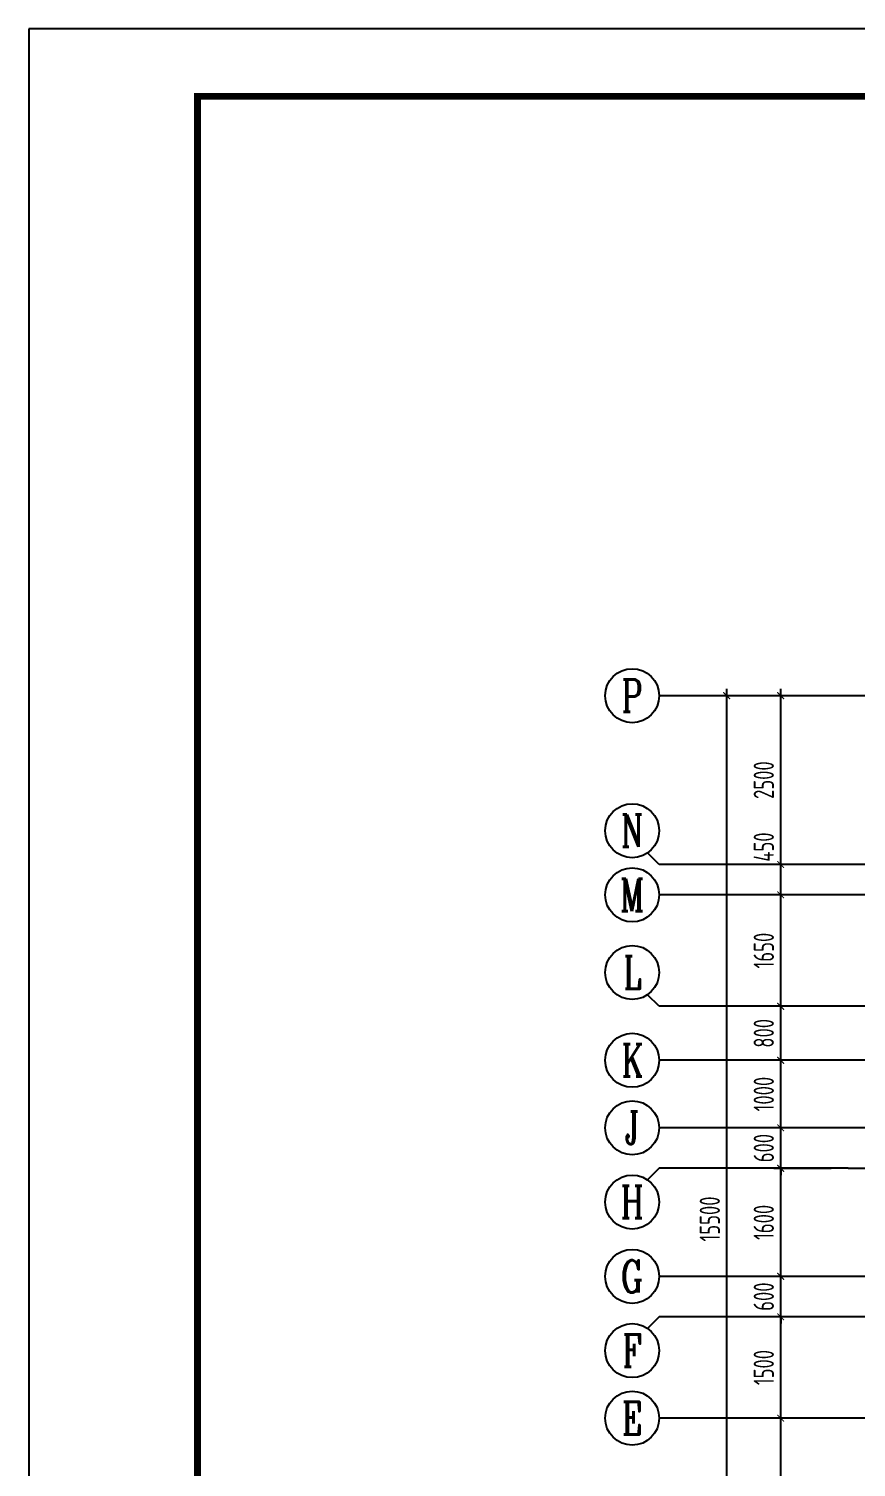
# Model space of a CAD drawing. Extents: x -655480 to 203344, y -294099 to 287156.
# Drawn here: x -206460 to -194199, y 204878 to 226182 of the extents above; entities that cross this region are included whole.
import ezdxf
from ezdxf.enums import TextEntityAlignment as Align

# ---------------------------------------------------------------- set-up
doc = ezdxf.new("R2010")
doc.units = 0
doc.header["$LTSCALE"] = 1000
doc.linetypes.add('DOTE', pattern=[2.42, 2, -0.2, 0.02, -0.2])
doc.layers.get('0').update_dxf_attribs({"linetype": 'CONTINUOUS'})
doc.layers.get('DEFPOINTS').update_dxf_attribs({"linetype": 'CONTINUOUS'})
for name, color, linetype in [('-TK', 7, 'CONTINUOUS'), ('A-AXIS', 1, 'CONTINUOUS'), ('A-DOTE', 10, 'DOTE'), ('AXIS_NUM', 7, 'CONTINUOUS'), ('S-Y一般标注', 3, 'CONTINUOUS')]:
    doc.layers.add(name, color=color, linetype=linetype)
doc.styles.add('TSSD_Axis', font='complex.shx', dxfattribs={"width": 0.7, "bigfont": 'hztxt.shx'})
doc.styles.add('TSSD_DIMENSION', font='Tssdeng.shx', dxfattribs={"width": 0.7, "bigfont": 'tssdchn.shx'})
doc.dimstyles.new('TSSD_100_100', dxfattribs={"dimtxt": 300, "dimasz": 100, "dimexe": 100, "dimexo": 250, "dimgap": 100, "dimtad": 1, "dimdec": 0, "dimzin": 0, "dimdsep": 46, "dimtxsty": 'TSSD_DIMENSION', "dimblk": 'ARCHTICK', "dimcen": 0, "dimdle": 100, "dimclrt": 7, "dimadec": 0, "dimazin": 0, "dimtfac": 1, "dimtdec": 0, "dimtix": 1, "dimtmove": 2, "dimatfit": 3, "dimldrblk": 'ARCHTICK', "dimfxl": 1, "dimtolj": 1, "dimtzin": 0, "dimarcsym": 0})

# ---------------------------------------------------------------- blocks, each defined once
blk = doc.blocks.new('ts_axno')
at = {"color": 0, "linetype": 'ByBlock', "lineweight": -2}
blk.add_circle((0, 0), 0.5, dxfattribs=at)
at = {"color": 0, "linetype": 'ByBlock', "lineweight": -2, "style": 'TSSD_Axis', "width": 0.7}
blk.add_attdef('A', text='', height=0.6, dxfattribs=at).set_placement((0, 0), align=Align.MIDDLE_CENTER)
blk = doc.blocks.new('_ArchTick')
at = {"color": 0, "linetype": 'ByBlock', "const_width": 0.15}
blk.add_lwpolyline([(-0.5, -0.5), (0.5, 0.5)], dxfattribs=at)
blk = doc.blocks.new('*D496')
at = {"layer": 'DEFPOINTS', "color": 0, "transparency": 16777216}
for p in [(-198891, 274913), (-197891, 274913), (-197891, 273413)]:
    blk.add_point(p, dxfattribs=at)
at = {"layer": 'S-Y一般标注', "color": 0, "lineweight": -2, "transparency": 16777216}
for p, q in [((-198141, 274913), (-198991, 274913)), ((-198891, 273313), (-198891, 275013)), ((-198141, 273413), (-198991, 273413))]:
    blk.add_line(p, q, dxfattribs=at)
at = {"layer": 'S-Y一般标注', "color": 0, "lineweight": -2, "transparency": 16777216, "xscale": 100, "yscale": 100, "zscale": 100}
for p, rotation in [((-198891, 274913), 90), ((-198891, 273413), 270)]:
    blk.add_blockref('_ArchTick', p, dxfattribs=dict(at, rotation=rotation))
at = {"layer": 'S-Y一般标注', "color": 7, "transparency": 16777216, "insert": (-199141, 274163), "char_height": 300, "attachment_point": 5, "rotation": 90, "style": 'TSSD_DIMENSION'}
blk.add_mtext('\\A1;1500', dxfattribs=at)
blk = doc.blocks.new('*D497')
at = {"layer": 'DEFPOINTS', "color": 0, "transparency": 16777216}
for p in [(-198891, 275513), (-197891, 275513), (-197891, 274913)]:
    blk.add_point(p, dxfattribs=at)
at = {"layer": 'S-Y一般标注', "color": 0, "lineweight": -2, "transparency": 16777216}
for p, q in [((-198141, 275513), (-198991, 275513)), ((-198891, 275513), (-198891, 275613)), ((-198891, 274913), (-198891, 275513)), ((-198141, 274913), (-198991, 274913)), ((-198891, 274913), (-198891, 274813))]:
    blk.add_line(p, q, dxfattribs=at)
at = {"layer": 'S-Y一般标注', "color": 0, "lineweight": -2, "transparency": 16777216, "xscale": 100, "yscale": 100, "zscale": 100}
for p, rotation in [((-198891, 275513), 270), ((-198891, 274913), 90)]:
    blk.add_blockref('_ArchTick', p, dxfattribs=dict(at, rotation=rotation))
at = {"layer": 'S-Y一般标注', "color": 7, "transparency": 16777216, "insert": (-199141, 275213), "char_height": 300, "attachment_point": 5, "rotation": 90, "style": 'TSSD_DIMENSION'}
blk.add_mtext('\\A1;600', dxfattribs=at)
blk = doc.blocks.new('*D498')
at = {"layer": 'DEFPOINTS', "color": 0, "transparency": 16777216}
for p in [(-198891, 277113), (-197891, 277113), (-197891, 275513)]:
    blk.add_point(p, dxfattribs=at)
at = {"layer": 'S-Y一般标注', "color": 0, "lineweight": -2, "transparency": 16777216}
for p, q in [((-198891, 275413), (-198891, 277213)), ((-198141, 277113), (-198991, 277113)), ((-198141, 275513), (-198991, 275513))]:
    blk.add_line(p, q, dxfattribs=at)
at = {"layer": 'S-Y一般标注', "color": 0, "lineweight": -2, "transparency": 16777216, "xscale": 100, "yscale": 100, "zscale": 100}
for p, rotation in [((-198891, 277113), 90), ((-198891, 275513), 270)]:
    blk.add_blockref('_ArchTick', p, dxfattribs=dict(at, rotation=rotation))
at = {"layer": 'S-Y一般标注', "color": 7, "transparency": 16777216, "insert": (-199141, 276313), "char_height": 300, "attachment_point": 5, "rotation": 90, "style": 'TSSD_DIMENSION'}
blk.add_mtext('\\A1;1600', dxfattribs=at)
blk = doc.blocks.new('*D499')
at = {"layer": 'DEFPOINTS', "color": 0, "transparency": 16777216}
for p in [(-198891, 277713), (-197891, 277713), (-197891, 277113)]:
    blk.add_point(p, dxfattribs=at)
at = {"layer": 'S-Y一般标注', "color": 0, "lineweight": -2, "transparency": 16777216}
for p, q in [((-198891, 277713), (-198891, 277813)), ((-198141, 277713), (-198991, 277713)), ((-198891, 277113), (-198891, 277713)), ((-198141, 277113), (-198991, 277113)), ((-198891, 277113), (-198891, 277013))]:
    blk.add_line(p, q, dxfattribs=at)
at = {"layer": 'S-Y一般标注', "color": 0, "lineweight": -2, "transparency": 16777216, "xscale": 100, "yscale": 100, "zscale": 100}
for p, rotation in [((-198891, 277713), 270), ((-198891, 277113), 90)]:
    blk.add_blockref('_ArchTick', p, dxfattribs=dict(at, rotation=rotation))
at = {"layer": 'S-Y一般标注', "color": 7, "transparency": 16777216, "insert": (-199141, 277413), "char_height": 300, "attachment_point": 5, "rotation": 90, "style": 'TSSD_DIMENSION'}
blk.add_mtext('\\A1;600', dxfattribs=at)
blk = doc.blocks.new('*D500')
at = {"layer": 'DEFPOINTS', "color": 0, "transparency": 16777216}
for p in [(-198891, 278713), (-197891, 278713), (-197891, 277713)]:
    blk.add_point(p, dxfattribs=at)
at = {"layer": 'S-Y一般标注', "color": 0, "lineweight": -2, "transparency": 16777216}
for p, q in [((-198141, 278713), (-198991, 278713)), ((-198891, 277613), (-198891, 278813)), ((-198141, 277713), (-198991, 277713))]:
    blk.add_line(p, q, dxfattribs=at)
at = {"layer": 'S-Y一般标注', "color": 0, "lineweight": -2, "transparency": 16777216, "xscale": 100, "yscale": 100, "zscale": 100}
for p, rotation in [((-198891, 278713), 90), ((-198891, 277713), 270)]:
    blk.add_blockref('_ArchTick', p, dxfattribs=dict(at, rotation=rotation))
at = {"layer": 'S-Y一般标注', "color": 7, "transparency": 16777216, "insert": (-199141, 278213), "char_height": 300, "attachment_point": 5, "rotation": 90, "style": 'TSSD_DIMENSION'}
blk.add_mtext('\\A1;1000', dxfattribs=at)
blk = doc.blocks.new('*D501')
at = {"layer": 'DEFPOINTS', "color": 0, "transparency": 16777216}
for p in [(-199691, 284113), (-197891, 284113), (-197891, 268613)]:
    blk.add_point(p, dxfattribs=at)
at = {"layer": 'S-Y一般标注', "color": 0, "lineweight": -2, "transparency": 16777216}
for p, q in [((-199691, 268513), (-199691, 284213)), ((-198141, 284113), (-199791, 284113)), ((-198141, 268613), (-199791, 268613))]:
    blk.add_line(p, q, dxfattribs=at)
at = {"layer": 'S-Y一般标注', "color": 0, "lineweight": -2, "transparency": 16777216, "xscale": 100, "yscale": 100, "zscale": 100}
for p, rotation in [((-199691, 284113), 90), ((-199691, 268613), 270)]:
    blk.add_blockref('_ArchTick', p, dxfattribs=dict(at, rotation=rotation))
at = {"layer": 'S-Y一般标注', "color": 7, "transparency": 16777216, "insert": (-199941, 276363), "char_height": 300, "attachment_point": 5, "rotation": 90, "style": 'TSSD_DIMENSION'}
blk.add_mtext('\\A1;15500', dxfattribs=at)
blk = doc.blocks.new('*D502')
at = {"layer": 'DEFPOINTS', "color": 0, "transparency": 16777216}
for p in [(-198891, 279513), (-197891, 279513), (-197891, 278713)]:
    blk.add_point(p, dxfattribs=at)
at = {"layer": 'S-Y一般标注', "color": 0, "lineweight": -2, "transparency": 16777216}
for p, q in [((-198141, 279513), (-198991, 279513)), ((-198891, 278613), (-198891, 279613)), ((-198141, 278713), (-198991, 278713))]:
    blk.add_line(p, q, dxfattribs=at)
at = {"layer": 'S-Y一般标注', "color": 0, "lineweight": -2, "transparency": 16777216, "xscale": 100, "yscale": 100, "zscale": 100}
for p, rotation in [((-198891, 279513), 90), ((-198891, 278713), 270)]:
    blk.add_blockref('_ArchTick', p, dxfattribs=dict(at, rotation=rotation))
at = {"layer": 'S-Y一般标注', "color": 7, "transparency": 16777216, "insert": (-199141, 279113), "char_height": 300, "attachment_point": 5, "rotation": 90, "style": 'TSSD_DIMENSION'}
blk.add_mtext('\\A1;800', dxfattribs=at)
blk = doc.blocks.new('*D503')
at = {"layer": 'DEFPOINTS', "color": 0, "transparency": 16777216}
for p in [(-198891, 281613), (-197891, 281613), (-197891, 281163)]:
    blk.add_point(p, dxfattribs=at)
at = {"layer": 'S-Y一般标注', "color": 0, "lineweight": -2, "transparency": 16777216}
for p, q in [((-198891, 281063), (-198891, 281713)), ((-198141, 281613), (-198991, 281613)), ((-198141, 281163), (-198991, 281163))]:
    blk.add_line(p, q, dxfattribs=at)
at = {"layer": 'S-Y一般标注', "color": 0, "lineweight": -2, "transparency": 16777216, "xscale": 100, "yscale": 100, "zscale": 100}
for p, rotation in [((-198891, 281613), 90), ((-198891, 281163), 270)]:
    blk.add_blockref('_ArchTick', p, dxfattribs=dict(at, rotation=rotation))
at = {"layer": 'S-Y一般标注', "color": 7, "transparency": 16777216, "insert": (-199141, 281871), "char_height": 300, "attachment_point": 5, "rotation": 90, "style": 'TSSD_DIMENSION'}
blk.add_mtext('\\A1;450', dxfattribs=at)
blk = doc.blocks.new('*D504')
at = {"layer": 'DEFPOINTS', "color": 0, "transparency": 16777216}
for p in [(-198891, 284113), (-197891, 284113), (-197891, 281613)]:
    blk.add_point(p, dxfattribs=at)
at = {"layer": 'S-Y一般标注', "color": 0, "lineweight": -2, "transparency": 16777216}
for p, q in [((-198891, 281513), (-198891, 284213)), ((-198141, 284113), (-198991, 284113)), ((-198141, 281613), (-198991, 281613))]:
    blk.add_line(p, q, dxfattribs=at)
at = {"layer": 'S-Y一般标注', "color": 0, "lineweight": -2, "transparency": 16777216, "xscale": 100, "yscale": 100, "zscale": 100}
for p, rotation in [((-198891, 284113), 90), ((-198891, 281613), 270)]:
    blk.add_blockref('_ArchTick', p, dxfattribs=dict(at, rotation=rotation))
at = {"layer": 'S-Y一般标注', "color": 7, "transparency": 16777216, "insert": (-199141, 282863), "char_height": 300, "attachment_point": 5, "rotation": 90, "style": 'TSSD_DIMENSION'}
blk.add_mtext('\\A1;2500', dxfattribs=at)
blk = doc.blocks.new('*D506')
at = {"layer": 'DEFPOINTS', "color": 0, "transparency": 16777216}
for p in [(-198891, 273413), (-197891, 273413), (-197891, 270413)]:
    blk.add_point(p, dxfattribs=at)
at = {"layer": 'S-Y一般标注', "color": 0, "lineweight": -2, "transparency": 16777216}
for p, q in [((-198141, 273413), (-198991, 273413)), ((-198891, 270313), (-198891, 273513)), ((-198141, 270413), (-198991, 270413))]:
    blk.add_line(p, q, dxfattribs=at)
at = {"layer": 'S-Y一般标注', "color": 0, "lineweight": -2, "transparency": 16777216, "xscale": 100, "yscale": 100, "zscale": 100}
for p, rotation in [((-198891, 273413), 90), ((-198891, 270413), 270)]:
    blk.add_blockref('_ArchTick', p, dxfattribs=dict(at, rotation=rotation))
at = {"layer": 'S-Y一般标注', "color": 7, "transparency": 16777216, "insert": (-199141, 271913), "char_height": 300, "attachment_point": 5, "rotation": 90, "style": 'TSSD_DIMENSION'}
blk.add_mtext('\\A1;3000', dxfattribs=at)
blk = doc.blocks.new('*D541')
at = {"layer": 'DEFPOINTS', "color": 0, "transparency": 16777216}
for p in [(-198891, 281163), (-197891, 281163), (-197891, 279513)]:
    blk.add_point(p, dxfattribs=at)
at = {"layer": 'S-Y一般标注', "color": 0, "lineweight": -2, "transparency": 16777216}
for p, q in [((-198891, 279413), (-198891, 281263)), ((-198141, 281163), (-198991, 281163)), ((-198141, 279513), (-198991, 279513))]:
    blk.add_line(p, q, dxfattribs=at)
at = {"layer": 'S-Y一般标注', "color": 0, "lineweight": -2, "transparency": 16777216, "xscale": 100, "yscale": 100, "zscale": 100}
for p, rotation in [((-198891, 281163), 90), ((-198891, 279513), 270)]:
    blk.add_blockref('_ArchTick', p, dxfattribs=dict(at, rotation=rotation))
at = {"layer": 'S-Y一般标注', "color": 7, "transparency": 16777216, "insert": (-199141, 280338), "char_height": 300, "attachment_point": 5, "rotation": 90, "style": 'TSSD_DIMENSION'}
blk.add_mtext('\\A1;1650', dxfattribs=at)
blk = doc.blocks.new('A1')
blk.add_lwpolyline([(0, 59400), (0, 0), (84100, 0), (84100, 59400)], close=True)
at = {"const_width": 100}
blk.add_lwpolyline([(2500, 58400), (2500, 1000), (83100, 1000), (83100, 58400)], close=True, dxfattribs=at)
blk = doc.blocks.new('20210827.00163710')
at = {"layer": 'A-AXIS'}
for p, q in [((-253172, -271230.2), (-255972, -271230.2)), ((-255972, -273730.2), (-256143.6, -273558.6)), ((-253172, -273730.2), (-255972, -273730.2)), ((-253172, -274180.2), (-255972, -274180.2)), ((-255972, -275830.2), (-256143.6, -275658.6)), ((-253172, -275830.2), (-255972, -275830.2)), ((-253172, -276630.2), (-255972, -276630.2)), ((-253172, -277630.2), (-255972, -277630.2)), ((-255972, -278229.9), (-256143.6, -278401.6)), ((-253172, -278229.9), (-255972, -278229.9)), ((-253172, -279830.2), (-255972, -279830.2)), ((-255972, -280430.2), (-256143.6, -280601.8)), ((-253172, -280430.2), (-255972, -280430.2)), ((-253172, -281930.2), (-255972, -281930.2))]:
    blk.add_line(p, q, dxfattribs=at)
at = {"layer": 'A-DOTE'}
for p, q in [((-197172, -271230.2), (-253172, -271230.2)), ((-197172, -273730.2), (-253172, -273730.2)), ((-197172, -274180.2), (-253172, -274180.2)), ((-197172, -275830.2), (-253172, -275830.2)), ((-197172, -276630.2), (-253172, -276630.2)), ((-197172, -277630.2), (-253172, -277630.2)), ((-253172, -278229.9), (-197172, -278229.9)), ((-197172, -279830.2), (-253172, -279830.2)), ((-197172, -280430.2), (-253172, -280430.2)), ((-197172, -281930.2), (-253172, -281930.2))]:
    blk.add_line(p, q, dxfattribs=at)
at = {"layer": 'A-AXIS'}
ref = blk.add_blockref('ts_axno', (-256372, -271230.2), dxfattribs=dict(at, xscale=800, yscale=800, zscale=800))
ref.add_attrib('G', 'P', dxfattribs={"layer": 'AXIS_NUM', "height": 480, "style": 'TSSD_Axis', "width": 0.7}).set_placement((-256372, -271230.2), align=Align.MIDDLE_CENTER)
ref = blk.add_blockref('ts_axno', (-256372, -273230.2), dxfattribs=dict(at, xscale=800, yscale=800, zscale=800))
ref.add_attrib('G', 'N', dxfattribs={"layer": 'AXIS_NUM', "height": 480, "style": 'TSSD_Axis', "width": 0.7}).set_placement((-256372, -273230.2), align=Align.MIDDLE_CENTER)
ref = blk.add_blockref('ts_axno', (-256372, -274180.2), dxfattribs=dict(at, xscale=800, yscale=800, zscale=800))
ref.add_attrib('G', 'M', dxfattribs={"layer": 'AXIS_NUM', "height": 480, "style": 'TSSD_Axis', "width": 0.7}).set_placement((-256372, -274180.2), align=Align.MIDDLE_CENTER)
ref = blk.add_blockref('ts_axno', (-256372, -275330.2), dxfattribs=dict(at, xscale=800, yscale=800, zscale=800))
ref.add_attrib('G', 'L', dxfattribs={"layer": 'AXIS_NUM', "height": 480, "style": 'TSSD_Axis', "width": 0.7}).set_placement((-256372, -275330.2), align=Align.MIDDLE_CENTER)
ref = blk.add_blockref('ts_axno', (-256372, -276630.2), dxfattribs=dict(at, xscale=800, yscale=800, zscale=800))
ref.add_attrib('G', 'K', dxfattribs={"layer": 'AXIS_NUM', "height": 480, "style": 'TSSD_Axis', "width": 0.7}).set_placement((-256372, -276630.2), align=Align.MIDDLE_CENTER)
ref = blk.add_blockref('ts_axno', (-256372, -277630.2), dxfattribs=dict(at, xscale=800, yscale=800, zscale=800))
ref.add_attrib('G', 'J', dxfattribs={"layer": 'AXIS_NUM', "height": 480, "style": 'TSSD_Axis', "width": 0.7}).set_placement((-256372, -277630.2), align=Align.MIDDLE_CENTER)
ref = blk.add_blockref('ts_axno', (-256372, -278729.9), dxfattribs=dict(at, xscale=800, yscale=800, zscale=800))
ref.add_attrib('C', 'H', dxfattribs={"layer": 'AXIS_NUM', "height": 480, "style": 'TSSD_Axis', "width": 0.7}).set_placement((-256372, -278729.9), align=Align.MIDDLE_CENTER)
ref = blk.add_blockref('ts_axno', (-256372, -279830.2), dxfattribs=dict(at, xscale=800, yscale=800, zscale=800))
ref.add_attrib('D', 'G', dxfattribs={"layer": 'AXIS_NUM', "height": 480, "style": 'TSSD_Axis', "width": 0.7}).set_placement((-256372, -279830.2), align=Align.MIDDLE_CENTER)
ref = blk.add_blockref('ts_axno', (-256372, -280930.2), dxfattribs=dict(at, xscale=800, yscale=800, zscale=800))
ref.add_attrib('C', 'F', dxfattribs={"layer": 'AXIS_NUM', "height": 480, "style": 'TSSD_Axis', "width": 0.7}).set_placement((-256372, -280930.2), align=Align.MIDDLE_CENTER)
ref = blk.add_blockref('ts_axno', (-256372, -281930.2), dxfattribs=dict(at, xscale=800, yscale=800, zscale=800))
ref.add_attrib('B', 'E', dxfattribs={"layer": 'AXIS_NUM', "height": 480, "style": 'TSSD_Axis', "width": 0.7}).set_placement((-256372, -281930.2), align=Align.MIDDLE_CENTER)
at = {"layer": 'S-Y一般标注'}
for base, p1, p2, picture, middle in [((-254972, -271230.2), (-253172, -286730.2), (-253172, -271230.2), '*D501', (-255222, -278980.2)), ((-254172, -271230.2), (-253172, -273730.2), (-253172, -271230.2), '*D504', (-254422, -272480.2)), ((-254172, -274180.2), (-253172, -275830.2), (-253172, -274180.2), '*D541', (-254422, -275005.2)), ((-254172, -275830.2), (-253172, -276630.2), (-253172, -275830.2), '*D502', (-254422, -276230.2)), ((-254172, -276630.2), (-253172, -277630.2), (-253172, -276630.2), '*D500', (-254422, -277130.2)), ((-254172, -277630.2), (-253172, -278229.9), (-253172, -277630.2), '*D499', (-254422, -277930.1)), ((-254172, -278229.9), (-253172, -279830.2), (-253172, -278229.9), '*D498', (-254422, -279030.1)), ((-254172, -279830.2), (-253172, -280430.2), (-253172, -279830.2), '*D497', (-254422, -280130.2)), ((-254172, -280430.2), (-253172, -281930.2), (-253172, -280430.2), '*D496', (-254422, -281180.2)), ((-254172, -281930.2), (-253172, -284930.2), (-253172, -281930.2), '*D506', (-254422, -283430.2))]:
    dim = blk.add_linear_dim(base=base, p1=p1, p2=p2, angle=90, dimstyle='TSSD_100_100', dxfattribs=at)
    dim.commit()
    dim.dimension.update_dxf_attribs({"geometry": picture, "text_midpoint": middle, "insert": (-55280.9, -555343.3)})
dim = blk.add_linear_dim(base=(-254172, -273730.2), p1=(-253172, -274180.2), p2=(-253172, -273730.2), angle=90, dimstyle='TSSD_100_100', dxfattribs=at)
dim.commit()
dim.dimension.update_dxf_attribs({"geometry": '*D503', "text_midpoint": (-254422, -273472.1), "dimtype": 128, "insert": (-55280.9, -555343.3)})

msp = doc.modelspace()

# ---------------------------------------------------------------- block references
at = {"layer": '-TK'}
msp.add_blockref('A1', (-206460.15, 166782.28), dxfattribs=at)
at = {"layer": 'A-DOTE', "color": 2}
msp.add_blockref('20210827.00163710', (58853.12, 487535.14), dxfattribs=at)

doc.saveas('drawing.dxf')
